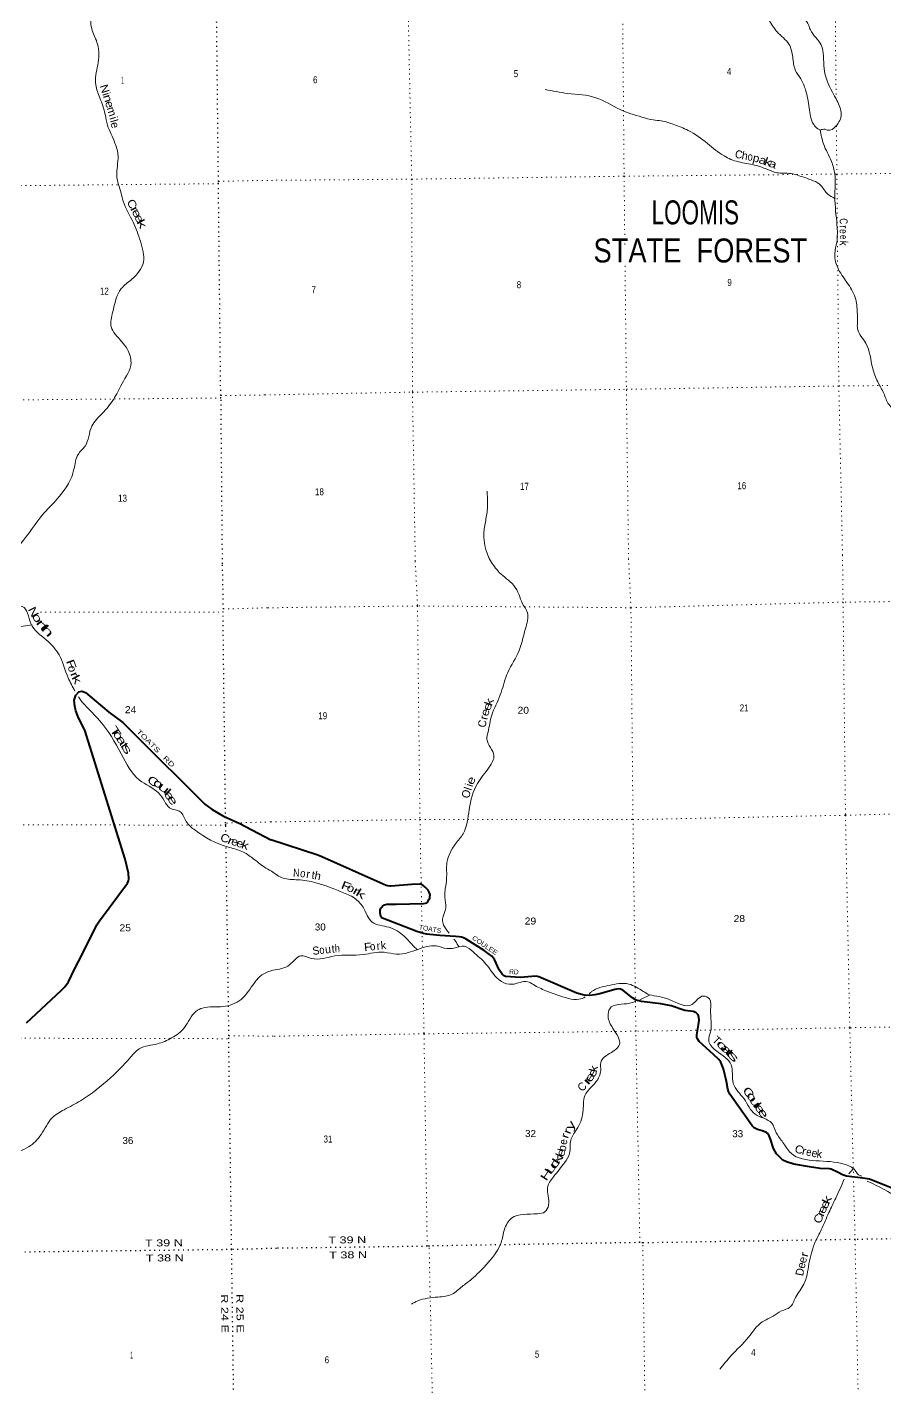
# Model space of a CAD drawing. Header units: feet. Extents: x 242557 to 489137, y 368785 to 557307.
# Drawn here: x 297824 to 319271, y 487044 to 521022 of the extents above; entities that cross this region are included whole.
import ezdxf
from ezdxf.enums import TextEntityAlignment as Align

# ---------------------------------------------------------------- set-up
doc = ezdxf.new("R2010")
doc.units = ezdxf.units.FT
doc.header["$LTSCALE"] = 80
doc.linetypes.add('DOT_DASHED', pattern=[7.7, 5, -1.2, 0.3, -1.2])
doc.linetypes.add('DOTTED', pattern=[1.5, 0.3, -1.2])
for name, color, linetype, lineweight in [('26', 7, 'Continuous', 40), ('27', 7, 'Continuous', 25), ('39', 7, 'Continuous', 13), ('41', 7, 'Continuous', 13), ('44', 7, 'DOT_DASHED', 13), ('6', 7, 'DOTTED', 25), ('7', 7, 'DOTTED', 13)]:
    doc.layers.add(name, color=color, linetype=linetype, lineweight=lineweight)

msp = doc.modelspace()

# ---------------------------------------------------------------- linework, layer by layer
at = {"layer": '26'}
for points in [[(297811.51, 496143.77), (298675.53, 496944.2), (298765.67, 497043.42), (298854.39, 497165.63), (299008.07, 497481.23), (299209, 497862.26), (299569.18, 498585.23), (299633.29, 498685), (300329.13, 499630.25), (300354.41, 499686.18), (300367.94, 499740.3), (300360.89, 499881.09), (300271.88, 500226.63), (299264.71, 503457.89), (299103.73, 503765.8), (299040.61, 503938.96), (299015.7, 504056.86), (298995.54, 504200.53), (299045.04, 504329.85), (299112.72, 504407.98), (299188.53, 504429.32), (299283.99, 504398.96), (299388.54, 504305.77), (299870.12, 503900.7), (300215.81, 503644.55), (300507.7, 503351.11), (302267.66, 501602.86), (302447.94, 501467.57), (302730.39, 501302.24), (303139.36, 501117.87), (303921.2, 500709.85)], [(307731.92, 498375.82), (307569.83, 498425.94), (306711.79, 498754.68), (306686.77, 498771.31), (306671.41, 498796.98), (306653.45, 498879.2), (306651.7, 498924.09), (306654.9, 498958.01), (306671.72, 499004.9), (306688.83, 499031.44), (306708.55, 499057.11), (306732.16, 499072.73), (306763.22, 499089.23), (306814.69, 499105.76), (306833.26, 499107.82), (306883.95, 499107.26), (307047.4, 499101.66), (307732.81, 499120.22), (307785.54, 499127.3), (307817.42, 499140.86), (307825.67, 499149.11), (307845.38, 499174.79), (307880.37, 499231.71), (307891.7, 499256.47), (307896.95, 499300.71), (307897.89, 499336.98), (307890.43, 499367.39), (307873.13, 499409.24), (307849.51, 499451.42), (307777.04, 499531.53), (307717.46, 499583.55), (307688.58, 499604.2), (307672.99, 499605.37), (307640.79, 499606.31), (307433.23, 499595.05), (306929.59, 499559.04), (306892.18, 499558.78), (306845.64, 499562.01), (306801.4, 499575.29), (306650.12, 499635.68), (305190.27, 500286.97), (305088.94, 500326.76), (303921.2, 500709.85)], [(317390.52, 492544.36), (316994.98, 492608.72), (316814.1, 492665.47), (316723.32, 492710.89), (316649.69, 492771.34), (316562.39, 492867.79), (316482.96, 492995.35), (316412.83, 493232.96), (316358.13, 493357.08), (316308.61, 493398.37), (316201.33, 493443.78), (316089.91, 493476.82), (315999.23, 493511.86), (315949.62, 493563.52), (315836.53, 493735.93), (315395.54, 494360.31), (315357.48, 494424.41), (315345.1, 494478.09), (315310.14, 494674.56), (315237.81, 494994.2), (315173.85, 495153.9), (315122.27, 495221.29), (314985.43, 495345.21), (314627.52, 495675.53), (314583.77, 495739.48), (314571.4, 495772.51), (314572.63, 495838.54), (314615.29, 496085.97), (314629.17, 496206.05), (314622.99, 496282.44), (314601.4, 496338.61), (314544.58, 496402.18), (314481.1, 496425.78), (314267.01, 496446.78), (313928.49, 496560.96), (313793.58, 496592.11), (313667.57, 496611.58), (313184.64, 496672.98), (313054.95, 496707.72), (312961.42, 496764.64), (312718.56, 496955.12), (312656.75, 496978.17), (312611.36, 496986.43), (312516.59, 496974.29), (312147.14, 496864.63), (312021.29, 496837.79), (311895.75, 496819.16), (311748.94, 496829.53), (311568.08, 496882.93), (310622.15, 497289.22), (310554.35, 497302.3), (310440.57, 497294.54), (310150.46, 497273.93), (309783.04, 497298.66), (309739.39, 497320.88), (309702.25, 497353.91), (309625.23, 497466.16), (309506.15, 497719.5), (309479.33, 497764.92), (309440.12, 497802.08), (309351.41, 497874.34), (309252.97, 497945.95), (308804.76, 498231.32), (308738.65, 498262.42), (308682.94, 498278.93), (308625.17, 498287.19), (308536.55, 498297.38), (308144.54, 498326.29), (307890.66, 498347.06), (307816.38, 498355.32), (307731.92, 498375.82)], [(319470.59, 492003.29), (318974.27, 492200.96), (318883.49, 492233.99), (318720.57, 492256.82), (318314.48, 492305.23), (318210.89, 492337.21), (318101.24, 492403.11), (317932.36, 492479.67), (317886.18, 492488.83), (317654.06, 492501.47), (317390.52, 492544.36)]]:
    msp.add_lwpolyline(points, dxfattribs=at)
at = {"layer": '39'}
for p, q in [((313387.1, 496835.39), (313141.91, 496717.86)), ((318478.04, 492487.29), (318373.24, 492365.96))]:
    msp.add_line(p, q, dxfattribs=at)
for points in [[(295898.61, 533613.36), (295364.11, 533236.34), (294936.77, 532822.91), (294564.21, 532300.13), (294457.84, 531990.16), (294317.2, 531647.77), (294144.24, 531305.36), (294098.96, 530780.71), (294118.14, 530341.17), (294393.44, 530094.18), (294462.89, 529755.94), (294651.37, 529486.63), (294977.61, 529049.26), (295667.09, 528784.25), (296111.85, 528642.68), (296377.08, 528383.53), (296749.23, 528189.26), (297138.04, 527774.2), (297368.3, 527792.54), (297496.03, 527590.05), (297940.97, 527369.48), (298143.56, 527116.38), (298409.34, 526614.16), (298636.86, 526055.21), (298851.33, 525907.45), (298995.31, 525666.47), (299046.5, 525360.64), (299051.87, 524771.19), (299008.76, 524183.75), (298809.69, 523770.44), (298824.79, 523347.1), (298765.13, 522929.8), (298925.4, 522628.06), (299267.74, 522219.06), (299373.77, 521783.61), (299413.59, 521147.6), (299450.42, 520938.98), (299584.52, 520600.77), (299587.73, 520074.12), (299538.34, 519579.86), (299642.09, 519259.86), (299774.34, 518844.68), (299833.54, 518575.31), (300020.4, 518127.75), (300095.9, 517797.61), (300064.67, 517309.43), (300170.71, 516873.98), (300225.7, 516675.5), (300475.38, 516146.95), (300654.22, 515673.05), (300732.17, 515152.51), (300444.24, 514724.97), (300176.1, 514487.84), (299965.29, 513904.37), (299925.73, 513533.67), (300027.15, 513351.42), (300329.02, 512970.76), (300420.68, 512636.58), (300195.6, 512113.87), (299980.34, 511716.75), (299700.31, 511370.24), (299438.42, 511048.04), (299271.86, 510551.69), (299096.57, 510345), (298994.38, 509974.26), (298634.29, 509299.57), (298243.34, 508874), (297659.2, 508114.12), (297383.1, 507820.28), (297248.11, 507660.19), (297156.68, 507532.22)], [(317659.39, 518451.57), (317591.98, 518481.94), (317492.36, 518586.74), (317379, 519005.33), (317287.73, 519454.41), (317171.07, 519727.2), (317032.41, 519951.28), (316968.08, 520272.92), (316871.38, 520596.43), (316578.6, 520904.78), (316358.57, 521221.6), (316224.27, 521384.96), (316025.49, 521501.41), (315826.73, 521613.82), (315750.9, 521809.86), (315703.12, 522058.69), (315725.74, 522382.79), (315622.48, 522803.46), (315660.99, 523184.34), (315686, 523435.55), (315779.93, 523654.71), (315774.67, 523893.63), (315717.3, 524039.14), (315692.13, 524217.2), (315601.76, 524490.12), (315748.02, 524758.14), (315849.92, 525001.63), (315662.53, 525263.94), (315365.42, 525626.95), (315352.69, 525744.33), (315426.1, 526022.11), (315502.45, 526119.69), (315640.22, 526071.78), (315776.63, 525892.24), (315904.39, 525822), (316010.13, 525707.1), (316154.22, 525608.6), (316274.2, 525477.57), (316402.09, 525383.04), (316512.26, 525193.24), (316613.91, 525088.45), (316741.77, 524999.99), (316957.41, 524749.97), (317044.83, 524659.28), (317116.97, 524392.35), (316865.79, 524077.24), (316427.01, 523668.05), (316236.55, 523341.09), (316226.16, 522998.83), (316287.3, 522509.1), (316410.44, 522155.35), (316665.35, 521739.48), (316810.05, 521519.49), (316986.4, 521439.37), (317252.35, 521238.2), (317366.49, 521064.62), (317409.51, 520955.49), (317678.38, 520578.16), (317750.14, 519989.27), (317959.41, 519401.05), (318071.7, 519193.04), (318180.65, 518845.3), (318046.65, 518551.02), (317844.95, 518446.75), (317772.03, 518470.68), (317659.37, 518451.67)], [(318023.75, 516742.82), (317845.01, 516847.06), (317669.97, 517066.9), (317260.46, 517263.31), (316916.15, 517364.87), (316568.21, 517385.42), (316323.07, 517471.27), (316015.14, 517577.06), (315608.24, 517658.06), (315249.55, 517804.1), (314839.45, 518115.92), (314352.44, 518441.54), (313991.7, 518591.61), (313681.83, 518681.2), (313479.48, 518704.49), (313193.97, 518775.97), (312653.07, 518961.6), (312042.83, 519260.28), (311342.56, 519368.17), (310773.79, 519464.56)], [(317657.72, 518452.32), (317737.48, 518106.02), (317937.92, 517663.56), (318018.36, 517356.17), (318021.28, 516783.14), (318074.21, 516081.24), (318067.52, 515648.65), (318018.42, 515359.6), (318113.43, 514969.26), (318353.95, 514599.9), (318541.93, 514220.14), (318584.28, 513847.77), (318585.36, 513635.16), (318588.14, 513485.33), (318792.2, 513127.93), (318967.33, 512492.97), (319092.39, 512159.48), (319245.55, 511866.63), (319368.26, 511597.93), (319606.12, 511352.07), (319862.75, 510994.93), (320132.14, 510516.36), (320183.69, 510320.2), (320386.95, 510118.72), (320796.38, 509541.63), (321029.5, 509431.41), (321204.22, 509274.34), (321221.55, 509049.66), (321256.99, 508841.27), (321397.82, 508586.83), (321488.56, 508243.04), (321556.1, 508085.43), (321640.01, 507879.96)], [(309324.35, 509427.91), (309336.26, 509075.64), (309297.54, 508737.28), (309244.66, 508398.86), (309324.17, 507874.8), (309400.15, 507701.8)], [(309400.15, 507701.8), (309630.46, 507396.7), (309989.61, 507072.76), (310124.3, 506838.89), (310205.94, 506626.09), (310332.64, 506387.99), (310284.98, 505992.01), (310092.76, 505372.02), (309813.93, 504827.02), (309655.2, 504335.37), (309440.26, 503826.24), (309348.64, 503406.99), (309322.4, 503226.17), (309495.34, 502821.04), (309378.56, 502530.82), (309082.52, 502121.1), (308876.79, 501472.45), (308722.74, 500863.46), (308538.27, 500616.26), (308322.41, 500147.61), (308311.54, 499734.25), (308267.18, 499281.65), (308291.41, 499014.89), (308212.99, 498727.58), (308238.46, 498584.38), (308379.15, 498379.59)], [(297156.68, 507532.22), (297064.5, 507276.67), (297046.17, 507041.46), (297288.06, 506725.37), (297422.05, 506573.61), (297701.65, 506543.66), (297916.99, 506121.84), (298297.92, 505714.82), (298623.79, 505335.27), (298849.78, 504759.7), (299019.75, 504430.68)], [(289446.35, 506166.28), (290166.24, 506050.23), (291006.07, 505897.64), (291900.28, 505879.57), (292096.6, 505870.57), (292424.45, 505736.09), (293116.99, 505562.9), (294054.77, 505600.21), (294394.68, 505591.49), (294665.51, 505601.91), (295161.1, 505717.18), (295834.83, 505701.66), (296696.02, 505723.56), (297071.41, 505891.59), (297502.13, 506015.95), (297948.83, 506087.16)], [(299105.77, 504289.7), (299139.57, 504239.84), (299638.14, 503690.92), (300175.81, 502859.11), (300633.62, 502208.28), (301112.27, 501883.84), (301259.24, 501681.65), (301385.47, 501509.52), (301654.02, 501414.59), (301801.65, 501171.92), (302023.73, 500952.71), (302833.6, 500534.34), (303193.4, 500424.68), (303469.32, 500250.89), (303747.95, 500036.64), (303935.3, 499932.12)], [(303935.3, 499932.12), (304222.68, 499756.72), (304591.63, 499714.48), (305040.12, 499641.65), (305335.44, 499547.11), (305694.46, 499407.44), (306009.25, 499256.64), (306222.66, 499028.61), (306453.47, 498657.2), (306866.83, 498528.89), (307254.04, 498304.81), (307502.68, 498039.1), (307575.76, 497966.75)], [(308495.38, 498233.07), (308532.7, 498179.98), (308623.96, 498036.69)], [(303968.94, 497456.12), (304384.87, 497591.56), (304666.94, 497814.65), (304925.15, 497751.67), (305520.21, 497813.8), (306223.12, 497845.98), (306749.52, 497904.53), (307062.06, 497852.91), (307354.32, 497893.98), (307577.44, 497967.3)], [(307577.44, 497967.3), (308052.13, 498061.72), (308322.51, 497996.99), (308494.15, 498006.97), (308762.02, 498053.56), (308979.53, 497912.7), (309295.73, 497610.06), (309685.72, 497173.41), (309948.16, 497102.42), (310340.95, 497168.05), (310484.15, 497094.36), (310790.85, 496943.37), (311361.37, 496749.79), (311622.71, 496727.38), (311779.71, 496786.19)], [(303968.94, 497456.12), (303695.85, 497338.33), (303507.04, 497138.87), (303174.15, 496726.48), (302720.08, 496547.07), (302209.01, 496510.52), (302042.55, 496426.85), (301756.09, 496019.25), (301434.79, 495760.96), (301081.26, 495615.56), (300628.33, 495488.82), (300381.57, 495247.92), (299914.25, 494770.6), (299161.42, 494193.52), (298748.56, 493968.19), (298450.57, 493766.97), (298174.36, 493351.44), (297855.99, 493038.52), (297351.23, 492866.39), (296936.61, 492867.84), (296541.33, 492922.26), (296354.55, 492844.34), (295984.78, 492581.22), (295609.02, 492313.95), (295396.77, 492065.51), (295118.22, 491911.18), (294901.38, 491695.07), (294632.07, 491472.04), (294411.59, 491231.56), (294143.12, 491079.42), (293790.64, 490992.77), (293590.68, 490977.41), (293097.78, 491064.69), (292841.5, 491030.2), (292636.32, 490964.14), (292450.14, 490971.28), (292125.26, 490927.59), (291666.66, 490897.96), (291392.02, 490994.82), (291142.75, 491146.75), (290994.55, 491180.83), (290672.7, 491197.95), (290247.56, 491345.04), (289925.13, 491396.58), (289623.7, 491523.38), (289235.09, 491541.45), (288731.24, 491436.17), (288414.82, 491370.34), (288086.87, 491510.89), (287637.13, 491799.35), (287221.87, 491839.27), (286774.56, 491860.45), (286341.17, 491653.02), (286068.46, 491391.45), (285710.36, 491035.36), (285424.17, 490854.59), (285060.4, 490717.12), (284822.76, 490656.61), (284048.25, 490530.79), (283882.9, 490501.81), (283589.56, 490264.22), (283298.95, 490105.65), (283184.01, 490085.58), (282998.37, 490060.33)], [(311880.9, 496867.93), (311939.87, 496918.87), (312375.06, 497076.59), (312869.72, 497108.09), (313229.7, 496925.92), (313383.37, 496836.26)], [(313383.37, 496836.26), (313881.37, 496720), (314450.2, 496601.31), (314736.63, 496810.33), (314885.89, 496736.77), (314914.21, 496468.08), (314912.74, 495907.1), (314866.8, 495703.55), (315058.81, 495438.58), (315428.6, 495090.58), (315481.61, 494623.99), (315749.12, 494239.24), (316024.62, 493858.71), (316442.24, 493631.27), (316556.76, 493394.92), (316724.06, 493149.64), (316926.27, 492880.85), (317549.19, 492694.54), (318252.73, 492609.28), (318527.28, 492449.46), (318611.64, 492342.42), (318695.58, 492311.5)], [(313042.63, 496677.28), (312888.65, 496628.58), (312390.26, 496493.72), (312350.01, 496306.5), (312472.16, 496001.47), (312632.97, 495596.06), (312433.16, 495401.16), (312165.97, 495146), (312166.32, 494951.61), (312045.51, 494661.3), (311772.06, 494325), (311723.02, 493900.64), (311562.88, 493471.74), (311415.19, 493207.15), (311388.16, 492882.52), (311260.09, 492644.7), (310986.97, 492294.23), (310833.54, 492015.34), (310856.26, 491815.37), (310772.27, 491416.55), (310585.33, 491367.75), (309938.82, 491255.85), (309757.19, 490972.26), (309675.55, 490648.42), (309553.64, 490406.69), (309124.07, 489910.91), (308936.02, 489732.47), (308699.56, 489548.89), (308453.09, 489361.03), (308094.88, 489286.06), (307591.53, 489191.59), (307431.6, 489111)], [(318830.71, 492181.91), (319274.24, 491964.23), (319827.85, 491713.56), (320184.26, 491689.26), (320558.76, 491580.32), (321091.78, 491703.82), (321487.65, 491812.05), (321757.5, 491949.81), (322000.03, 491960.62), (322628.79, 492046.57), (323003.28, 491937.63), (323388.32, 492078.01), (323786.75, 491983.79), (324145.59, 491941.33), (324545, 492071.91), (324937.6, 492504.08), (325150.12, 492583.83), (325568.42, 492862.68), (325905.32, 492985.77), (326217.23, 493051.58), (326443.67, 493141.79), (326877.16, 493285.3), (327010.63, 493284.28), (327370.39, 493201.33), (327501.71, 493295.44), (327727.72, 493225.66), (327906.41, 493460.58), (328180.31, 493776.64), (328339.23, 493901.75), (328261.17, 494045.78), (328298.3, 494281.54), (328555.25, 494631.64), (328819.18, 494852.33)], [(318256.37, 492230.23), (318041.48, 491758), (317871.7, 491397.73), (317679.26, 490966.06), (317532.45, 490663.01), (317372.99, 490114.65), (317244.94, 489607.49), (317038.18, 489272.71), (316897.99, 489034.61), (316685.83, 488938.66), (316480.47, 488810.46), (316206.77, 488664.51), (315863.51, 488286.12), (315423.24, 487816.42), (315143.55, 487488.08)]]:
    msp.add_spline(points, degree=3, dxfattribs=at)
at = {"layer": '6'}
for points in [[(302708.77, 507608.24), (302671.13, 511754.52), (302664.93, 511815.29), (302606.51, 517110.14), (302608.4, 517168.88), (302550.52, 522224.71), (302475.93, 527523.61), (302399.15, 532895.42), (302334.49, 538269.27), (302253.89, 543541.83), (302177.2, 548877.18), (302121.94, 553667.67), (302124.61, 553739.78)], [(302794.53, 500918.72), (302792.14, 501080.46), (302785.23, 501130.98), (302721.68, 506399.35), (302730.47, 506478.47), (302708.77, 507608.24)], [(303270.74, 461560.79), (303243.44, 463695.7), (303240.57, 463746.28), (303176.51, 469045.02), (303175.33, 469115.88), (303111.94, 474374.12), (303114.94, 474436.95), (303047.11, 479719.43), (303045.93, 479790.29), (303007.04, 485034.75), (303010.71, 485178.6), (302936.61, 490473.12), (302864.93, 495743.39), (302869.75, 495818.39), (302799.48, 500582.93)], [(334465.57, 490941.31), (331165.34, 490885.88), (331176.32, 490311.01), (326885.73, 490223.59), (326402.75, 490838.36), (323882.14, 490805.35), (318525.81, 490726.1), (313218.17, 490639.86), (313145.19, 490648.32), (307873.92, 490562.9), (307827.58, 490555.78), (304061.59, 490504.4)], [(304061.59, 490504.4), (302945.61, 490473.12), (297618.72, 490408.12), (292278.5, 490348.83), (286954.71, 490273.61), (281635.25, 490182.26), (276323.19, 490131.52), (273657.31, 490088.19)]]:
    msp.add_lwpolyline(points, dxfattribs=at)
at = {"layer": '7'}
for p, q in [((318021.17, 522363.82), (318052.27, 519232.96)), ((302608.4, 517168.88), (303694.48, 517191.65)), ((303768.22, 511830.97), (302664.93, 511815.29)), ((298156.17, 506402.64), (302721.68, 506399.35)), ((302728.38, 506482.49), (303839.68, 506511.96)), ((303915, 501160.6), (302785.23, 501130.98)), ((302869.75, 495818.39), (303988.66, 495805.6))]:
    msp.add_line(p, q, dxfattribs=at)
for points in [[(307333.75, 522260.09), (307440.29, 517224.63), (307459.31, 511901.2), (307529.25, 507674.83)], [(312706.82, 522305.01), (312750.52, 517297.59), (312769.45, 515540.69)], [(318058.98, 518557.3), (318070.97, 517350.36), (318120.18, 512055.43), (318212.68, 507826.18)], [(303694.48, 517191.65), (307440.29, 517224.63), (312750.52, 517297.59), (318070.97, 517350.36), (323399.43, 517417.34), (328769.89, 517577.68), (333103.05, 517646)], [(287092.97, 516917.05), (291954.31, 517015.81), (297301.63, 517058.93), (302606.51, 517110.14)], [(312774.68, 515056), (312808.04, 511960.18), (312861.75, 507749.73)], [(303768.22, 511830.97), (307459.31, 511901.2), (312807.98, 511972.33), (318120.18, 512055.43), (323473.01, 512104.31), (328924.57, 512222.52), (334143.61, 512218.25)], [(302671.13, 511754.52), (297321.8, 511705.32), (292014.81, 511694.63), (286720.2, 511572.53), (281393.1, 511521.32), (276049.84, 511468.07), (273393.39, 511405.36)], [(307529.25, 507674.83), (307585.03, 506558.4), (307645.04, 501221.69), (307694.65, 498639.92)], [(313145.19, 490648.32), (313043.97, 495929.42), (312972.93, 501217.27), (312921.92, 506513.68), (312861.75, 507749.73)], [(318212.68, 507826.18), (318226.35, 506652.5), (318286.09, 501327.94), (318394.06, 496016.62), (318525.81, 490726.1), (318634.32, 485301.39), (318687.91, 479980.74), (318833.07, 474633.82), (318911.69, 469279.31), (319080.42, 463963.3), (319100.77, 461783.37)], [(334223.52, 506937.34), (328951.92, 506865.97), (323583.04, 506715.56), (318226.35, 506652.5), (312921.92, 506513.68), (307585.03, 506558.4), (303839.68, 506511.96)], [(303915, 501160.6), (307645.04, 501221.69), (312972.93, 501217.27), (318286.09, 501327.94), (323623.13, 501455.35), (329028.88, 501495.23), (334304.05, 501615.3)], [(302792.14, 501080.46), (297456.87, 501088.09), (292155.63, 500995), (286858.62, 500959.44), (281495.77, 500854.48), (276208.28, 500785.92), (273525.4, 500742.95)], [(307698.72, 498428.03), (307747.95, 495865.71), (307827.58, 490555.78)], [(334384.79, 496279.9), (329112.27, 496197.53), (323715.62, 496113.31), (318394.06, 496016.62), (313043.97, 495929.42), (307747.95, 495865.71), (303988.66, 495805.6)], [(273591.24, 495424.98), (276257.04, 495459.04), (281572.41, 495523.55), (286928.61, 495588.5), (292220.67, 495637.55), (297527.57, 495755.03), (302864.93, 495743.39)], [(307873.92, 490562.9), (307875.93, 490516.06), (307989.92, 485164.69), (308118.87, 479819.43), (308236.25, 474449.6), (308339.21, 469180.7), (308398.77, 463864.23), (308438.44, 461632.21)], [(313777.65, 461707.26), (313737.32, 463924.85), (313650.62, 469279.18), (313515.93, 474610.14), (313442.59, 479910.09), (313290.9, 485277.11), (313218.17, 490639.86)]]:
    msp.add_lwpolyline(points, dxfattribs=at)

# ---------------------------------------------------------------- texts
at = {"layer": '27'}
for s, rotation, width, p in [('TOATS   RD', 314.848, 1.4, (300551.4, 503406.44)), ('TOATS', 350.323, 1.05, (307613.31, 498474.91)), ('COULEE', 326.016, 1.1, (308936.37, 498231.43)), ('RD', 356.149, 0.85, (309873.89, 497362.7))]:
    msp.add_text(s, height=120, rotation=rotation, dxfattribs=dict(at, width=width)).set_placement(p)
at = {"layer": '41'}
for s, rotation, width, p in [('N', 287.73, 1.1, (299669.64, 519453.6)), ('n', 287.72, 1.25, (299748.15, 519214.76)), ('e', 287.617, 1.15, (299792.96, 519063.44)), ('m', 287.617, 1.05, (299845.22, 518885.8)), ('C', 348.92, 0.95, (315601.39, 517745.73)), ('o', 350.804, 0.9, (315891.02, 517688.54)), ('p', 347.258, 1.1, (316033.7, 517652.62)), ('a', 341.126, 1.25, (316189.08, 517603.07)), ('k', 341.953, 1.3, (316318.85, 517559.21)), ('a', 340.654, 1.3, (316439.07, 517515.33)), ('C', 294.208, 1.2, (300357.45, 516564.8)), ('r', 297.357, 1.55, (300425.87, 516427.4)), ('e', 295.895, 1.35, (300476.76, 516328.98)), ('e', 295.895, 1.35, (300538.99, 516198.82)), ('k', 298.613, 1.65, (300603.61, 516061.07)), ('C', 270.653, 0.75, (318140.84, 516172.34)), ('e', 268.92, 0.75, (318141.23, 515919.85)), ('e', 269.92, 0.7, (318147.16, 515775.8)), ('k', 266.902, 0.95, (318145.8, 515628.17)), ('N', 297.638, 1.3, (297893.68, 506362.4)), ('o', 304.349, 1.6, (297992.76, 506206.6)), ('r', 307.198, 1.9, (298082.1, 506067.25)), ('t', 312.198, 1.9, (298176.79, 505958.4)), ('h', 313.009, 2.05, (298262.92, 505866.93)), ('F', 290.172, 1.55, (298835.24, 505064.19)), ('o', 286.695, 1.1, (298859.36, 504961.69)), ('r', 293.033, 1.45, (298919.48, 504804.93)), ('k', 296.902, 1.6, (298975.91, 504678.75)), ('k', 71.182, 1.35, (309469.82, 504127.86)), ('e', 70.574, 1.2, (309367.82, 503868.47)), ('e', 66.981, 1.3, (309422.84, 504005.16)), ('T', 302.495, 1.75, (299947.79, 503361.87)), ('C', 79.183, 0.95, (309302.09, 503598.6)), ('r', 78.063, 1.1, (309338.73, 503747.76)), ('o', 302.495, 1.55, (300016.38, 503272.02)), ('a', 302.839, 1.65, (300101.4, 503147.2)), ('t', 302.839, 1.5, (300178.19, 503021.99)), ('s', 302.839, 1.85, (300237.89, 502926.04)), ('C', 323.868, 1.5, (300917.37, 502093.48)), ('o', 329.657, 1.5, (301048.75, 502036.64)), ('e', 67.108, 1.3, (309010.61, 502159.38)), ('u', 322.676, 1.9, (301183.58, 501928.38)), ('l', 317.346, 1.75, (301272.29, 501828.89)), ('e', 306.047, 1.7, (301299.12, 501761.85)), ('e', 305.979, 1.7, (301381.25, 501648.2)), ('C', 337.18, 1.15, (302733.28, 500663.35)), ('r', 337.18, 1.45, (302872.62, 500604.71)), ('e', 343.425, 1.1, (302987.85, 500573.51)), ('e', 342.425, 1.15, (303115.78, 500531.42)), ('k', 342.117, 1.3, (303245.86, 500486.03)), ('N', 359.621, 0.8, (304551.61, 499794.95)), ('o', 351.884, 0.9, (304704.82, 499778.83)), ('h', 348.552, 1.05, (305071.83, 499718.66)), ('F', 338.279, 1.55, (305768.04, 499464.18)), ('o', 336.971, 1.25, (305879, 499417.88)), ('r', 330.074, 1.65, (306008.53, 499349.91)), ('k', 328.255, 1.75, (306115.29, 499279.9)), ('F', 5.135, 1.2, (306353.09, 497940.87)), ('o', 6.354, 0.85, (305203.97, 497864.2)), ('h', 2.591, 0.85, (305583.88, 497899.49)), ('o', 7.498, 0.9, (306474.95, 497954.31)), ('o', 314.563, 2, (315138.13, 495500.52)), ('a', 320.448, 1.9, (315239.93, 495405.42)), ('t', 320.448, 1.75, (315336.45, 495312.33)), ('s', 313.721, 2.3, (315407.69, 495237.94)), ('k', 77.021, 1.15, (312084.8, 494972.4)), ('r', 48.272, 2.1, (311908.09, 494634.7)), ('e', 56.751, 1.6, (311976.35, 494729.33)), ('e', 63.458, 1.4, (312048.74, 494846.29)), ('C', 305.134, 1.45, (315781.1, 494342.05)), ('o', 305.134, 1.65, (315862.27, 494231.49)), ('u', 305.587, 1.8, (315942.18, 494109.5)), ('l', 305.587, 1.45, (316009.53, 494022.07)), ('e', 306.222, 1.7, (316068.81, 493933.77)), ('e', 306.222, 1.7, (316151.45, 493822.59)), ('r', 72.286, 1.3, (311365.13, 493289.45)), ('r', 67.336, 1.4, (311422.3, 493397.53)), ('y', 58.748, 1.65, (311499.28, 493527.32)), ('e', 81.697, 0.9, (311325.24, 493150.33)), ('C', 341.239, 1.1, (317097.72, 492881.62)), ('c', 50.981, 2, (311088.68, 492563.76)), ('k', 56.285, 1.8, (311169.9, 492679.65)), ('l', 62.108, 1.15, (311220.91, 492774.15)), ('e', 68.987, 1.25, (311266.31, 492860.01)), ('r', 347.375, 1.15, (317233.09, 492841.18)), ('e', 351.375, 0.9, (317359.09, 492815.42)), ('e', 350.733, 0.95, (317498.48, 492785.49)), ('H', 56.628, 1.55, (310885.77, 492294.72)), ('u', 52.342, 1.9, (310999.09, 492446.86)), ('k', 64.731, 1.5, (317914.04, 491675.69)), ('e', 64.804, 1.35, (317858.42, 491557.41)), ('C', 66.181, 1.2, (317701.12, 491206.75)), ('r', 65.764, 1.45, (317756.8, 491334.92)), ('e', 65.764, 1.3, (317800.6, 491434.68)), ('r', 75.264, 1.2, (317351.17, 490327.45)), ('e', 75.264, 1.05, (317310.43, 490191.31))]:
    msp.add_text(s, height=200, rotation=rotation, dxfattribs=dict(at, width=width)).set_placement(p, align=Align.CENTER)
for s, rotation, p in [('i', 288.198, (299711.99, 519321.05)), ('i', 287.726, (299891.06, 518722.9)), ('l', 286.596, (299901.54, 518652.26)), ('e', 283.657, (299924.17, 518554.37)), ('h', 350.628, (315754.64, 517713.04)), ('r', 270.653, (318144.79, 516030.1)), ('O', 72.503, (308895.64, 501831.47)), ('l', 72.503, (308939.02, 501963.46)), ('i', 73.108, (308968.19, 502053.57)), ('r', 351.884, (304838.11, 499759.82)), ('t', 350.79, (304962.6, 499740.43)), ('r', 6, (306616.98, 497965.66)), ('k', 6, (306742.11, 497977.73)), ('S', 6.354, (305056.38, 497846.78)), ('u', 6.52, (305356.12, 497880.58)), ('t', 4.614, (305482.54, 497891.02)), ('T', 316.38, (314995.62, 495632)), ('C', 44.867, (311768.32, 494473.93)), ('b', 81.083, (311299.52, 492994.07)), ('k', 354.209, (317624.39, 492765.75)), ('D', 78.924, (317244.44, 489895.5)), ('e', 77.149, (317277.75, 490056.85))]:
    msp.add_text(s, height=200, rotation=rotation, dxfattribs=at).set_placement(p, align=Align.CENTER)
at = {"layer": '44'}
for s, width, p in [('LOOMIS', 0.7, (313439.16, 516093.72)), ('STATE  FOREST', 0.85, (311985.95, 515141.43))]:
    msp.add_text(s, height=600, dxfattribs=dict(at, width=width)).set_placement(p)
at = {"layer": '6', "width": 1.35}
for s, rotation, p in [('T 39 N', 0.699, (300770.22, 490547.34)), ('T 39 N', 0.782, (305355.51, 490622.06)), ('T 38 N', 0.699, (300792.39, 490171.82)), ('T 38 N', 0.782, (305376.35, 490247.35)), ('R 24 E', 270.802, (302672.41, 489354.93)), ('R 25 E', 270.802, (303052.2, 489359.95))]:
    msp.add_text(s, height=175, rotation=rotation, dxfattribs=at).set_placement(p)
at = {"layer": '7'}
for s, width, p in [('5', 0.85, (309991.9, 519773.83)), ('4', 0.85, (315320.79, 519829.14)), ('1', 0.4, (300174.8, 519611.27)), ('6', 0.85, (304972.06, 519620.79)), ('12', 0.85, (299643.3, 514337.94)), ('7', 0.85, (304935.37, 514374.43)), ('8', 0.85, (310066.4, 514499.93)), ('9', 0.85, (315333.42, 514555.54)), ('13', 0.85, (300099.24, 509162.55)), ('18', 0.85, (305023.39, 509324.51)), ('17', 0.85, (310147.65, 509460.05)), ('16', 0.85, (315582.61, 509476.61)), ('24', 1.1, (300268.49, 503878.7)), ('19', 0.85, (305105.47, 503726.86)), ('20', 1.1, (310086.44, 503863.21)), ('21', 0.85, (315641.52, 503921.94)), ('28', 1.1, (315489.2, 498658.54)), ('25', 1.1, (300132.96, 498427.81)), ('30', 1.05, (305016.96, 498447.89)), ('29', 1.1, (310266.26, 498596.91)), ('32', 1.05, (310274.51, 493287.26)), ('33', 1.05, (315455.17, 493281.57)), ('36', 1.05, (300206.6, 493112.58)), ('31', 0.85, (305235.75, 493148.85)), ('1', 0.4, (300405.17, 487750.12)), ('5', 0.85, (310521.04, 487771.73)), ('4', 0.85, (315928.06, 487816.86)), ('6', 0.85, (305263.42, 487631.94))]:
    msp.add_text(s, height=175, dxfattribs=dict(at, width=width)).set_placement(p)

doc.saveas('drawing.dxf')
